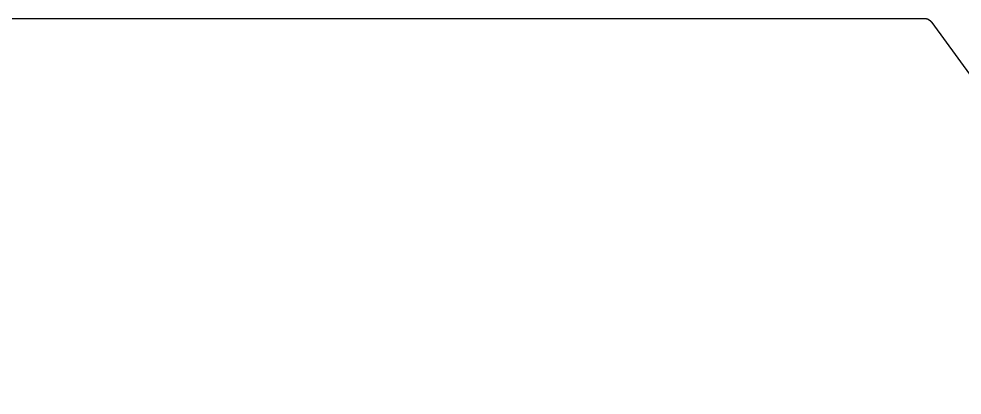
# Model space of a CAD drawing. Extents: x 0 to 153, y 0 to 92.
# Drawn here: x 39.94 to 76.56, y 14.47 to 29.07 of the extents above; entities that cross this region are included whole.
import ezdxf

# ---------------------------------------------------------------- set-up
doc = ezdxf.new("R2010")
doc.units = 0
doc.layers.get('0').update_dxf_attribs({"linetype": 'CONTINUOUS'})

msp = doc.modelspace()

# ---------------------------------------------------------------- linework, layer by layer
at = {"color": 1}
for points in [[(75.043559, 29.073541), (20.023984, 29.073541), (19.988715, 29.073541), (20.023984, 29.073541), (20.023984, 29.073541)], [(85.941668, 14.472192), (75.396252, 28.932465)]]:
    msp.add_lwpolyline(points, dxfattribs=at)
msp.add_open_spline([(75.396252, 28.932465), (75.395787, 28.932672), (75.394717, 28.93315), (75.393726, 28.934612), (75.392627, 28.935991), (75.390904, 28.936549), (75.389951, 28.938062), (75.388842, 28.939428), (75.387121, 28.93999), (75.386167, 28.941502), (75.385059, 28.942868), (75.383337, 28.943429), (75.382383, 28.944941), (75.381275, 28.946308), (75.379551, 28.946869), (75.378593, 28.948386), (75.377466, 28.949743), (75.375743, 28.95031), (75.374783, 28.951825), (75.373656, 28.953182), (75.371933, 28.95375), (75.370972, 28.955264), (75.369849, 28.956625), (75.368134, 28.957169), (75.3672, 28.958643), (75.365948, 28.959785), (75.364306, 28.960353), (75.363361, 28.961815), (75.362112, 28.96296), (75.36047, 28.963528), (75.359525, 28.96499), (75.358276, 28.966135), (75.356631, 28.966704), (75.355681, 28.968171), (75.354415, 28.969306), (75.352767, 28.96988), (75.35181, 28.971351), (75.350527, 28.972476), (75.348879, 28.973056), (75.347921, 28.974526), (75.346638, 28.975651), (75.344987, 28.976232), (75.344024, 28.977707), (75.342724, 28.978822), (75.341071, 28.979408), (75.3401, 28.980887), (75.338784, 28.981992), (75.337127, 28.982585), (75.33615, 28.984067), (75.334816, 28.985165), (75.333152, 28.985761), (75.332161, 28.987241), (75.330822, 28.988338), (75.329155, 28.988937), (75.328157, 28.99042), (75.326804, 28.991514), (75.32514, 28.992091), (75.324155, 28.993542), (75.322698, 28.994401), (75.321098, 28.995014), (75.320096, 28.996455), (75.318625, 28.997309), (75.317017, 28.997925), (75.316002, 28.999364), (75.314524, 29.00022), (75.312909, 29.000836), (75.311881, 29.002274), (75.310396, 29.00313), (75.308774, 29.003747), (75.307735, 29.005183), (75.306242, 29.006041), (75.304611, 29.006659), (75.303552, 29.008097), (75.302042, 29.008949), (75.300416, 29.009548), (75.299368, 29.010974), (75.297759, 29.01156), (75.296178, 29.012209), (75.295103, 29.013609), (75.293497, 29.01421), (75.291909, 29.014855), (75.290815, 29.016262), (75.289208, 29.016837), (75.287669, 29.017494), (75.286724, 29.018884), (75.285228, 29.019515), (75.283726, 29.020149), (75.282763, 29.021478), (75.281337, 29.022304), (75.279861, 29.022124), (75.278196, 29.022936), (75.277704, 29.024916), (75.275696, 29.02537), (75.274783, 29.026853), (75.273222, 29.027436), (75.271698, 29.028093), (75.270693, 29.029424), (75.269227, 29.030236), (75.267723, 29.030065), (75.266025, 29.030866), (75.265479, 29.032846), (75.26346, 29.033323), (75.262501, 29.034736), (75.261001, 29.035519), (75.259492, 29.035371), (75.257768, 29.036099), (75.257269, 29.038362), (75.255284, 29.037967), (75.253613, 29.038811), (75.253013, 29.04078), (75.250983, 29.041263), (75.249991, 29.042677), (75.248466, 29.043453), (75.246937, 29.043311), (75.245193, 29.044033), (75.244646, 29.0463), (75.24264, 29.045906), (75.240935, 29.046735), (75.240312, 29.04872), (75.238269, 29.049201), (75.237252, 29.050614), (75.235712, 29.051391), (75.234168, 29.051249), (75.232403, 29.051963), (75.231819, 29.05428), (75.22976, 29.053822), (75.228039, 29.054679), (75.227447, 29.056725), (75.225303, 29.057081), (75.22431, 29.058551), (75.22279, 29.059339), (75.221296, 29.059163), (75.219855, 29.05921), (75.21836, 29.0592), (75.216875, 29.059191), (75.215425, 29.059235), (75.213907, 29.059065), (75.212339, 29.059851), (75.211249, 29.061173), (75.209725, 29.06199), (75.208207, 29.061807), (75.20675, 29.061857), (75.205245, 29.061843), (75.203762, 29.061847), (75.202297, 29.061846), (75.200829, 29.061847), (75.199355, 29.061846), (75.197882, 29.061847), (75.196407, 29.061844), (75.194883, 29.061857), (75.193051, 29.062521), (75.192495, 29.06482), (75.190465, 29.064437), (75.18871, 29.0652), (75.188031, 29.067503), (75.185999, 29.067063), (75.184566, 29.067158), (75.183071, 29.06713), (75.181546, 29.06715), (75.179709, 29.067813), (75.179114, 29.070162), (75.177079, 29.069703), (75.175633, 29.069814), (75.174096, 29.069743), (75.172543, 29.069927), (75.170953, 29.069822), (75.169368, 29.069774), (75.167784, 29.069787), (75.166196, 29.069783), (75.164609, 29.069785), (75.163018, 29.069782), (75.161422, 29.069791), (75.159821, 29.069755), (75.158219, 29.06989), (75.156621, 29.069813), (75.155029, 29.069776), (75.153441, 29.069786), (75.151844, 29.069783), (75.150246, 29.069784), (75.148643, 29.069783), (75.147038, 29.069789), (75.145432, 29.069767), (75.143828, 29.069848), (75.142222, 29.069851), (75.140611, 29.069886), (75.138994, 29.069944), (75.137392, 29.070063), (75.135728, 29.069702), (75.134037, 29.070568), (75.132756, 29.071884), (75.131029, 29.072681), (75.129342, 29.072498), (75.127733, 29.072546), (75.12612, 29.072533), (75.12451, 29.072536), (75.122896, 29.072535), (75.12128, 29.072536), (75.119662, 29.072534), (75.118048, 29.07254), (75.116434, 29.07252), (75.114821, 29.072594), (75.113206, 29.072566), (75.111592, 29.072532), (75.109978, 29.07252), (75.108364, 29.07253), (75.10675, 29.072537), (75.105134, 29.072535), (75.103511, 29.072536), (75.101888, 29.072536), (75.100268, 29.072536), (75.098654, 29.072536), (75.09704, 29.072536), (75.095426, 29.072536), (75.093812, 29.072535), (75.092198, 29.072537), (75.090584, 29.07253), (75.08897, 29.07252), (75.087354, 29.072531), (75.085734, 29.072569), (75.084111, 29.072607), (75.082488, 29.072652), (75.080865, 29.072633), (75.079243, 29.072616), (75.07762, 29.072589), (75.075997, 29.072562), (75.074374, 29.072541), (75.072752, 29.072534), (75.071129, 29.072536), (75.069506, 29.072535), (75.067883, 29.072536), (75.06626, 29.072536), (75.064638, 29.072536), (75.063015, 29.072536), (75.061392, 29.072536), (75.059769, 29.072536), (75.058146, 29.072536), (75.056524, 29.072536), (75.054901, 29.072536), (75.053278, 29.072536), (75.051655, 29.072536), (75.050033, 29.072536), (75.04841, 29.072536), (75.046784, 29.072536), (75.045153, 29.072536), (75.044058, 29.072536), (75.043509, 29.072536)], degree=3, knots=[0, 0, 0, 0, 0.001498, 0.003451, 0.005175, 0.006673, 0.008626, 0.01035, 0.011847, 0.013801, 0.015524, 0.017022, 0.018975, 0.020699, 0.022198, 0.024156, 0.025892, 0.027391, 0.029349, 0.031085, 0.032584, 0.034542, 0.036278, 0.037773, 0.039684, 0.041307, 0.042802, 0.044713, 0.046335, 0.04783, 0.049741, 0.051364, 0.052859, 0.054775, 0.056412, 0.057908, 0.059829, 0.06148, 0.062976, 0.064897, 0.066547, 0.068045, 0.06997, 0.071635, 0.073134, 0.075063, 0.076743, 0.078242, 0.080176, 0.081871, 0.083376, 0.085319, 0.087018, 0.088525, 0.090472, 0.092187, 0.093694, 0.095602, 0.097214, 0.098722, 0.100635, 0.102262, 0.103777, 0.105698, 0.107331, 0.108852, 0.110783, 0.112422, 0.113949, 0.115889, 0.117533, 0.119067, 0.121021, 0.122688, 0.124218, 0.126131, 0.127725, 0.129266, 0.131193, 0.132782, 0.134331, 0.136272, 0.137885, 0.139374, 0.141206, 0.142679, 0.14417, 0.146006, 0.147496, 0.148836, 0.150342, 0.152624, 0.154122, 0.155977, 0.157507, 0.159011, 0.160876, 0.162411, 0.163766, 0.165308, 0.167619, 0.16913, 0.17101, 0.172568, 0.173925, 0.175479, 0.177812, 0.179182, 0.180752, 0.183083, 0.184607, 0.18651, 0.188098, 0.189463, 0.191041, 0.193401, 0.194791, 0.196397, 0.198739, 0.200276, 0.202198, 0.203798, 0.205177, 0.206778, 0.209147, 0.210662, 0.212232, 0.214554, 0.216204, 0.218097, 0.219667, 0.221051, 0.222517, 0.224006, 0.225532, 0.22697, 0.228372, 0.230029, 0.231936, 0.233529, 0.234926, 0.236418, 0.237921, 0.239436, 0.240869, 0.242313, 0.243841, 0.245292, 0.246732, 0.248264, 0.249875, 0.25224, 0.253643, 0.255297, 0.257713, 0.259248, 0.260712, 0.262158, 0.263691, 0.265309, 0.267685, 0.269216, 0.270688, 0.272183, 0.273779, 0.275373, 0.27695, 0.278537, 0.280125, 0.281712, 0.283301, 0.284895, 0.286501, 0.288103, 0.28971, 0.291293, 0.292881, 0.294475, 0.296082, 0.297677, 0.299284, 0.300897, 0.302493, 0.3041, 0.305714, 0.307328, 0.308953, 0.310534, 0.312266, 0.314317, 0.316098, 0.3177, 0.31932, 0.32094, 0.322536, 0.32415, 0.325782, 0.327384, 0.329004, 0.330624, 0.332226, 0.333846, 0.335466, 0.337068, 0.338688, 0.340308, 0.341911, 0.343538, 0.345177, 0.346779, 0.348399, 0.350018, 0.351621, 0.35324, 0.35486, 0.356462, 0.358082, 0.359702, 0.361312, 0.362945, 0.364572, 0.366181, 0.367813, 0.36944, 0.37105, 0.372682, 0.374309, 0.375918, 0.377551, 0.379177, 0.380786, 0.382419, 0.384046, 0.385655, 0.387287, 0.388914, 0.390523, 0.392156, 0.393782, 0.395391, 0.397024, 0.398651, 0.400261, 0.4019, 0.403545, 0.403545, 0.403545, 0.403545], dxfattribs=at)

doc.saveas('drawing.dxf')
